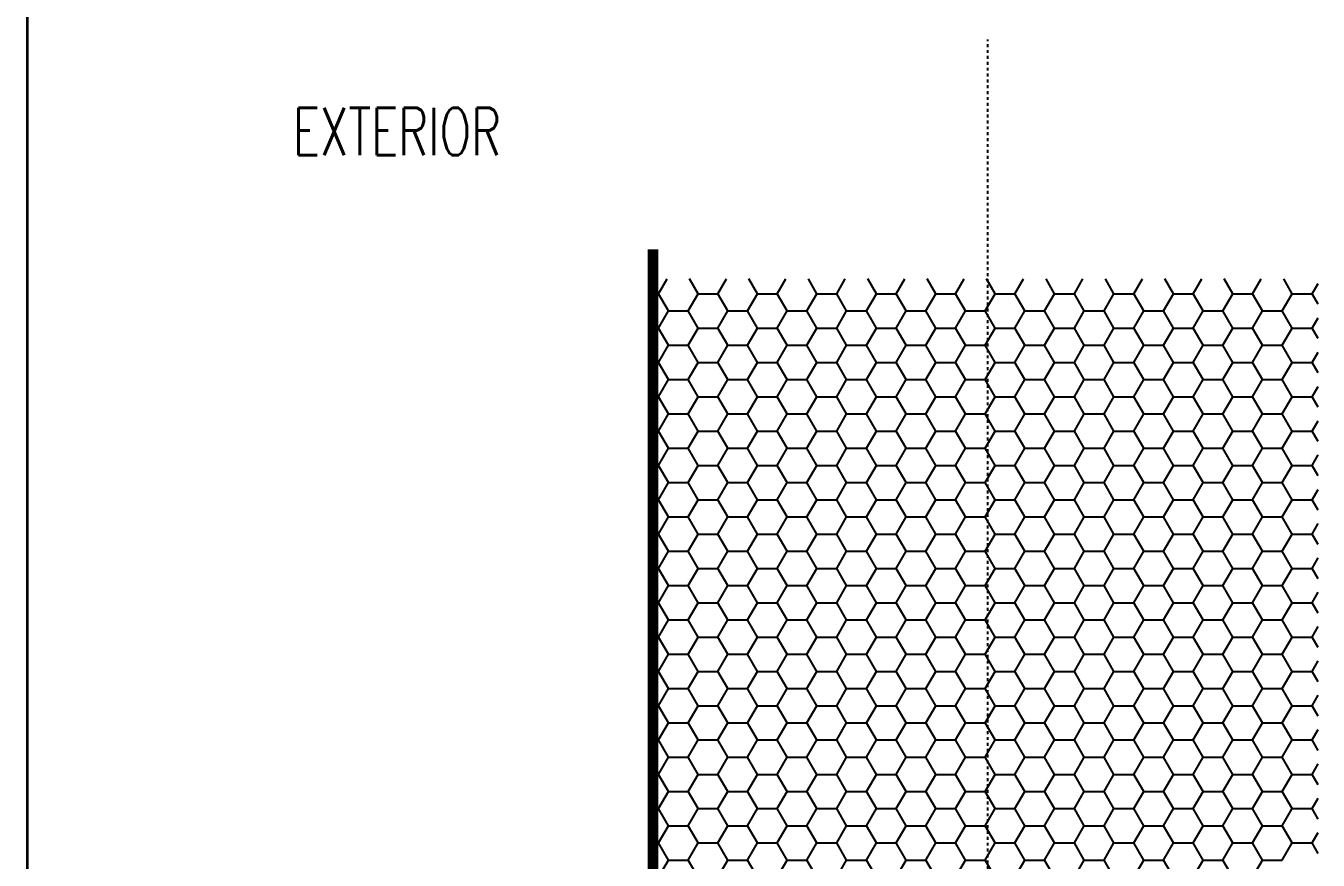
# Model space of a CAD drawing. Header units: millimetres. Extents: x -579 to 213, y -67 to 509.
# Drawn here: x -569.26 to -525.21, y 317.36 to 345.77 of the extents above; entities that cross this region are included whole.
import ezdxf

# ---------------------------------------------------------------- set-up
doc = ezdxf.new("R2010")
doc.units = ezdxf.units.MM
doc.header["$LTSCALE"] = 0.1
doc.linetypes.add('CENTERX2', pattern=[4, 2.5, -0.5, 0.5, -0.5])
for name, color, linetype in [('D-01', 1, 'Continuous'), ('D-02', 2, 'Continuous'), ('D-CUADRO', 252, 'Continuous'), ('D-GRIS', 252, 'Continuous'), ('D-TXT', 7, 'Continuous')]:
    doc.layers.add(name, color=color, linetype=linetype)
doc.styles.add('ROMANS', font='romans.shx', dxfattribs={"width": 0.7})

# ---------------------------------------------------------------- blocks, each defined once
blk = doc.blocks.new('*X13')
at = {"color": 0}
for p, q in [((-840.84, 532.61), (-839.22, 535.41)), ((-833.34, 532.61), (-834.96, 535.41)), ((-829.59, 532.61), (-827.97, 535.41)), ((-822.09, 532.61), (-823.71, 535.41)), ((-818.34, 532.61), (-816.72, 535.41)), ((-810.84, 532.61), (-812.46, 535.41)), ((-807.09, 532.61), (-805.47, 535.41)), ((-799.59, 532.61), (-801.21, 535.41)), ((-795.84, 532.61), (-794.22, 535.41)), ((-788.34, 532.61), (-789.96, 535.41)), ((-784.59, 532.61), (-782.97, 535.41)), ((-777.09, 532.61), (-778.71, 535.41)), ((-773.34, 532.61), (-771.72, 535.41)), ((-765.84, 532.61), (-767.46, 535.41)), ((-762.09, 532.61), (-760.47, 535.41)), ((-754.59, 532.61), (-756.21, 535.41)), ((-750.84, 532.61), (-749.22, 535.41)), ((-743.34, 532.61), (-744.96, 535.41)), ((-739.59, 532.61), (-737.97, 535.41)), ((-732.09, 532.61), (-733.71, 535.41)), ((-728.34, 532.61), (-726.72, 535.41)), ((-720.84, 532.61), (-722.46, 535.41)), ((-717.09, 532.61), (-715.95, 534.57)), ((-838.97, 529.36), (-840.84, 532.61)), ((-840.84, 532.61), (-840.84, 532.61)), ((-835.22, 529.36), (-833.34, 532.61)), ((-833.34, 532.61), (-829.59, 532.61)), ((-827.72, 529.36), (-829.59, 532.61)), ((-823.97, 529.36), (-822.09, 532.61)), ((-822.09, 532.61), (-818.34, 532.61)), ((-816.47, 529.36), (-818.34, 532.61)), ((-812.72, 529.36), (-810.84, 532.61)), ((-810.84, 532.61), (-807.09, 532.61)), ((-805.22, 529.36), (-807.09, 532.61)), ((-801.47, 529.36), (-799.59, 532.61)), ((-799.59, 532.61), (-795.84, 532.61)), ((-793.97, 529.36), (-795.84, 532.61)), ((-790.22, 529.36), (-788.34, 532.61)), ((-788.34, 532.61), (-784.59, 532.61)), ((-782.72, 529.36), (-784.59, 532.61)), ((-778.97, 529.36), (-777.09, 532.61)), ((-777.09, 532.61), (-773.34, 532.61)), ((-771.47, 529.36), (-773.34, 532.61)), ((-767.72, 529.36), (-765.84, 532.61)), ((-765.84, 532.61), (-762.09, 532.61)), ((-760.22, 529.36), (-762.09, 532.61)), ((-756.47, 529.36), (-754.59, 532.61)), ((-754.59, 532.61), (-750.84, 532.61)), ((-748.97, 529.36), (-750.84, 532.61)), ((-745.22, 529.36), (-743.34, 532.61)), ((-743.34, 532.61), (-739.59, 532.61)), ((-737.72, 529.36), (-739.59, 532.61)), ((-733.97, 529.36), (-732.09, 532.61)), ((-732.09, 532.61), (-728.34, 532.61)), ((-726.47, 529.36), (-728.34, 532.61)), ((-722.72, 529.36), (-720.84, 532.61)), ((-720.84, 532.61), (-717.09, 532.61)), ((-715.95, 530.64), (-717.09, 532.61)), ((-840.84, 526.11), (-838.97, 529.36)), ((-838.97, 529.36), (-835.22, 529.36)), ((-833.34, 526.11), (-835.22, 529.36)), ((-829.59, 526.11), (-827.72, 529.36)), ((-827.72, 529.36), (-823.97, 529.36)), ((-822.09, 526.11), (-823.97, 529.36)), ((-818.34, 526.11), (-816.47, 529.36)), ((-816.47, 529.36), (-812.72, 529.36)), ((-810.84, 526.11), (-812.72, 529.36)), ((-807.09, 526.11), (-805.22, 529.36)), ((-805.22, 529.36), (-801.47, 529.36)), ((-799.59, 526.11), (-801.47, 529.36)), ((-795.84, 526.11), (-793.97, 529.36)), ((-793.97, 529.36), (-790.22, 529.36)), ((-788.34, 526.11), (-790.22, 529.36)), ((-784.59, 526.11), (-782.72, 529.36)), ((-782.72, 529.36), (-778.97, 529.36)), ((-777.09, 526.11), (-778.97, 529.36)), ((-773.34, 526.11), (-771.47, 529.36)), ((-771.47, 529.36), (-767.72, 529.36)), ((-765.84, 526.11), (-767.72, 529.36)), ((-762.09, 526.11), (-760.22, 529.36)), ((-760.22, 529.36), (-756.47, 529.36)), ((-754.59, 526.11), (-756.47, 529.36)), ((-750.84, 526.11), (-748.97, 529.36)), ((-748.97, 529.36), (-745.22, 529.36)), ((-743.34, 526.11), (-745.22, 529.36)), ((-739.59, 526.11), (-737.72, 529.36)), ((-737.72, 529.36), (-733.97, 529.36)), ((-732.09, 526.11), (-733.97, 529.36)), ((-728.34, 526.11), (-726.47, 529.36)), ((-726.47, 529.36), (-722.72, 529.36)), ((-720.84, 526.11), (-722.72, 529.36)), ((-838.97, 522.86), (-840.84, 526.11)), ((-840.84, 526.11), (-840.84, 526.11)), ((-835.22, 522.86), (-833.34, 526.11)), ((-833.34, 526.11), (-829.59, 526.11)), ((-827.72, 522.86), (-829.59, 526.11)), ((-823.97, 522.86), (-822.09, 526.11)), ((-822.09, 526.11), (-818.34, 526.11)), ((-816.47, 522.86), (-818.34, 526.11)), ((-812.72, 522.86), (-810.84, 526.11)), ((-810.84, 526.11), (-807.09, 526.11)), ((-805.22, 522.86), (-807.09, 526.11)), ((-801.47, 522.86), (-799.59, 526.11)), ((-799.59, 526.11), (-795.84, 526.11)), ((-793.97, 522.86), (-795.84, 526.11)), ((-790.22, 522.86), (-788.34, 526.11)), ((-788.34, 526.11), (-784.59, 526.11)), ((-782.72, 522.86), (-784.59, 526.11)), ((-778.97, 522.86), (-777.09, 526.11)), ((-777.09, 526.11), (-773.34, 526.11)), ((-771.47, 522.86), (-773.34, 526.11)), ((-767.72, 522.86), (-765.84, 526.11)), ((-765.84, 526.11), (-762.09, 526.11)), ((-760.22, 522.86), (-762.09, 526.11)), ((-756.47, 522.86), (-754.59, 526.11)), ((-754.59, 526.11), (-750.84, 526.11)), ((-748.97, 522.86), (-750.84, 526.11)), ((-745.22, 522.86), (-743.34, 526.11)), ((-743.34, 526.11), (-739.59, 526.11)), ((-737.72, 522.86), (-739.59, 526.11)), ((-733.97, 522.86), (-732.09, 526.11)), ((-732.09, 526.11), (-728.34, 526.11)), ((-726.47, 522.86), (-728.34, 526.11)), ((-722.72, 522.86), (-720.84, 526.11)), ((-720.84, 526.11), (-717.09, 526.11)), ((-717.09, 526.11), (-715.95, 528.08)), ((-715.95, 524.14), (-717.09, 526.11)), ((-840.84, 519.62), (-838.97, 522.86)), ((-838.97, 522.86), (-835.22, 522.86)), ((-833.34, 519.62), (-835.22, 522.86)), ((-829.59, 519.62), (-827.72, 522.86)), ((-827.72, 522.86), (-823.97, 522.86)), ((-822.09, 519.62), (-823.97, 522.86)), ((-818.34, 519.62), (-816.47, 522.86)), ((-816.47, 522.86), (-812.72, 522.86)), ((-810.84, 519.62), (-812.72, 522.86)), ((-807.09, 519.62), (-805.22, 522.86)), ((-805.22, 522.86), (-801.47, 522.86)), ((-799.59, 519.62), (-801.47, 522.86)), ((-795.84, 519.62), (-793.97, 522.86)), ((-793.97, 522.86), (-790.22, 522.86)), ((-788.34, 519.62), (-790.22, 522.86)), ((-784.59, 519.62), (-782.72, 522.86)), ((-782.72, 522.86), (-778.97, 522.86)), ((-777.09, 519.62), (-778.97, 522.86)), ((-773.34, 519.62), (-771.47, 522.86)), ((-771.47, 522.86), (-767.72, 522.86)), ((-765.84, 519.62), (-767.72, 522.86)), ((-762.09, 519.62), (-760.22, 522.86)), ((-760.22, 522.86), (-756.47, 522.86)), ((-754.59, 519.62), (-756.47, 522.86)), ((-750.84, 519.62), (-748.97, 522.86)), ((-748.97, 522.86), (-745.22, 522.86)), ((-743.34, 519.62), (-745.22, 522.86)), ((-739.59, 519.62), (-737.72, 522.86)), ((-737.72, 522.86), (-733.97, 522.86)), ((-732.09, 519.62), (-733.97, 522.86)), ((-728.34, 519.62), (-726.47, 522.86)), ((-726.47, 522.86), (-722.72, 522.86)), ((-720.84, 519.62), (-722.72, 522.86)), ((-717.09, 519.62), (-715.95, 521.58)), ((-838.97, 516.37), (-840.84, 519.62)), ((-840.84, 519.62), (-840.84, 519.62)), ((-835.22, 516.37), (-833.34, 519.62)), ((-833.34, 519.62), (-829.59, 519.62)), ((-827.72, 516.37), (-829.59, 519.62)), ((-823.97, 516.37), (-822.09, 519.62)), ((-822.09, 519.62), (-818.34, 519.62)), ((-816.47, 516.37), (-818.34, 519.62)), ((-812.72, 516.37), (-810.84, 519.62)), ((-810.84, 519.62), (-807.09, 519.62)), ((-805.22, 516.37), (-807.09, 519.62)), ((-801.47, 516.37), (-799.59, 519.62)), ((-799.59, 519.62), (-795.84, 519.62)), ((-793.97, 516.37), (-795.84, 519.62)), ((-790.22, 516.37), (-788.34, 519.62)), ((-788.34, 519.62), (-784.59, 519.62)), ((-782.72, 516.37), (-784.59, 519.62)), ((-778.97, 516.37), (-777.09, 519.62)), ((-777.09, 519.62), (-773.34, 519.62)), ((-771.47, 516.37), (-773.34, 519.62)), ((-767.72, 516.37), (-765.84, 519.62)), ((-765.84, 519.62), (-762.09, 519.62)), ((-760.22, 516.37), (-762.09, 519.62)), ((-756.47, 516.37), (-754.59, 519.62)), ((-754.59, 519.62), (-750.84, 519.62)), ((-748.97, 516.37), (-750.84, 519.62)), ((-745.22, 516.37), (-743.34, 519.62)), ((-743.34, 519.62), (-739.59, 519.62)), ((-737.72, 516.37), (-739.59, 519.62)), ((-733.97, 516.37), (-732.09, 519.62)), ((-732.09, 519.62), (-728.34, 519.62)), ((-726.47, 516.37), (-728.34, 519.62)), ((-722.72, 516.37), (-720.84, 519.62)), ((-720.84, 519.62), (-717.09, 519.62)), ((-715.95, 517.65), (-717.09, 519.62)), ((-840.84, 513.12), (-838.97, 516.37)), ((-838.97, 516.37), (-835.22, 516.37)), ((-833.34, 513.12), (-835.22, 516.37)), ((-829.59, 513.12), (-827.72, 516.37)), ((-827.72, 516.37), (-823.97, 516.37)), ((-822.09, 513.12), (-823.97, 516.37)), ((-818.34, 513.12), (-816.47, 516.37)), ((-816.47, 516.37), (-812.72, 516.37)), ((-810.84, 513.12), (-812.72, 516.37)), ((-807.09, 513.12), (-805.22, 516.37)), ((-805.22, 516.37), (-801.47, 516.37)), ((-799.59, 513.12), (-801.47, 516.37)), ((-795.84, 513.12), (-793.97, 516.37)), ((-793.97, 516.37), (-790.22, 516.37)), ((-788.34, 513.12), (-790.22, 516.37)), ((-784.59, 513.12), (-782.72, 516.37)), ((-782.72, 516.37), (-778.97, 516.37)), ((-777.09, 513.12), (-778.97, 516.37)), ((-773.34, 513.12), (-771.47, 516.37)), ((-771.47, 516.37), (-767.72, 516.37)), ((-765.84, 513.12), (-767.72, 516.37)), ((-762.09, 513.12), (-760.22, 516.37)), ((-760.22, 516.37), (-756.47, 516.37)), ((-754.59, 513.12), (-756.47, 516.37)), ((-750.84, 513.12), (-748.97, 516.37)), ((-748.97, 516.37), (-745.22, 516.37)), ((-743.34, 513.12), (-745.22, 516.37)), ((-739.59, 513.12), (-737.72, 516.37)), ((-737.72, 516.37), (-733.97, 516.37)), ((-732.09, 513.12), (-733.97, 516.37)), ((-728.34, 513.12), (-726.47, 516.37)), ((-726.47, 516.37), (-722.72, 516.37)), ((-720.84, 513.12), (-722.72, 516.37)), ((-717.09, 513.12), (-715.95, 515.09)), ((-838.97, 509.87), (-840.84, 513.12)), ((-840.84, 513.12), (-840.84, 513.12)), ((-835.22, 509.87), (-833.34, 513.12)), ((-833.34, 513.12), (-829.59, 513.12)), ((-827.72, 509.87), (-829.59, 513.12)), ((-823.97, 509.87), (-822.09, 513.12)), ((-822.09, 513.12), (-818.34, 513.12)), ((-816.47, 509.87), (-818.34, 513.12)), ((-812.72, 509.87), (-810.84, 513.12)), ((-810.84, 513.12), (-807.09, 513.12)), ((-805.22, 509.87), (-807.09, 513.12)), ((-801.47, 509.87), (-799.59, 513.12)), ((-799.59, 513.12), (-795.84, 513.12)), ((-793.97, 509.87), (-795.84, 513.12)), ((-790.22, 509.87), (-788.34, 513.12)), ((-788.34, 513.12), (-784.59, 513.12)), ((-782.72, 509.87), (-784.59, 513.12)), ((-778.97, 509.87), (-777.09, 513.12)), ((-777.09, 513.12), (-773.34, 513.12)), ((-771.47, 509.87), (-773.34, 513.12)), ((-767.72, 509.87), (-765.84, 513.12)), ((-765.84, 513.12), (-762.09, 513.12)), ((-760.22, 509.87), (-762.09, 513.12)), ((-756.47, 509.87), (-754.59, 513.12)), ((-754.59, 513.12), (-750.84, 513.12)), ((-748.97, 509.87), (-750.84, 513.12)), ((-745.22, 509.87), (-743.34, 513.12)), ((-743.34, 513.12), (-739.59, 513.12)), ((-737.72, 509.87), (-739.59, 513.12)), ((-733.97, 509.87), (-732.09, 513.12)), ((-732.09, 513.12), (-728.34, 513.12)), ((-726.47, 509.87), (-728.34, 513.12)), ((-722.72, 509.87), (-720.84, 513.12)), ((-720.84, 513.12), (-717.09, 513.12)), ((-715.95, 511.15), (-717.09, 513.12)), ((-840.84, 506.62), (-838.97, 509.87)), ((-838.97, 509.87), (-835.22, 509.87)), ((-833.34, 506.62), (-835.22, 509.87)), ((-829.59, 506.62), (-827.72, 509.87)), ((-827.72, 509.87), (-823.97, 509.87)), ((-822.09, 506.62), (-823.97, 509.87)), ((-818.34, 506.62), (-816.47, 509.87)), ((-816.47, 509.87), (-812.72, 509.87)), ((-810.84, 506.62), (-812.72, 509.87)), ((-807.09, 506.62), (-805.22, 509.87)), ((-805.22, 509.87), (-801.47, 509.87)), ((-799.59, 506.62), (-801.47, 509.87)), ((-795.84, 506.62), (-793.97, 509.87)), ((-793.97, 509.87), (-790.22, 509.87)), ((-788.34, 506.62), (-790.22, 509.87)), ((-784.59, 506.62), (-782.72, 509.87)), ((-782.72, 509.87), (-778.97, 509.87)), ((-777.09, 506.62), (-778.97, 509.87)), ((-773.34, 506.62), (-771.47, 509.87)), ((-771.47, 509.87), (-767.72, 509.87)), ((-765.84, 506.62), (-767.72, 509.87)), ((-762.09, 506.62), (-760.22, 509.87)), ((-760.22, 509.87), (-756.47, 509.87)), ((-754.59, 506.62), (-756.47, 509.87)), ((-750.84, 506.62), (-748.97, 509.87)), ((-748.97, 509.87), (-745.22, 509.87)), ((-743.34, 506.62), (-745.22, 509.87)), ((-739.59, 506.62), (-737.72, 509.87)), ((-737.72, 509.87), (-733.97, 509.87)), ((-732.09, 506.62), (-733.97, 509.87)), ((-728.34, 506.62), (-726.47, 509.87)), ((-726.47, 509.87), (-722.72, 509.87)), ((-720.84, 506.62), (-722.72, 509.87)), ((-838.97, 503.38), (-840.84, 506.62)), ((-840.84, 506.62), (-840.84, 506.62)), ((-835.22, 503.38), (-833.34, 506.62)), ((-833.34, 506.62), (-829.59, 506.62)), ((-827.72, 503.38), (-829.59, 506.62)), ((-823.97, 503.38), (-822.09, 506.62)), ((-822.09, 506.62), (-818.34, 506.62)), ((-816.47, 503.38), (-818.34, 506.62)), ((-812.72, 503.38), (-810.84, 506.62)), ((-810.84, 506.62), (-807.09, 506.62)), ((-805.22, 503.38), (-807.09, 506.62)), ((-801.47, 503.38), (-799.59, 506.62)), ((-799.59, 506.62), (-795.84, 506.62)), ((-793.97, 503.38), (-795.84, 506.62)), ((-790.22, 503.38), (-788.34, 506.62)), ((-788.34, 506.62), (-784.59, 506.62)), ((-782.72, 503.38), (-784.59, 506.62)), ((-778.97, 503.38), (-777.09, 506.62)), ((-777.09, 506.62), (-773.34, 506.62)), ((-771.47, 503.38), (-773.34, 506.62)), ((-767.72, 503.38), (-765.84, 506.62)), ((-765.84, 506.62), (-762.09, 506.62)), ((-760.22, 503.38), (-762.09, 506.62)), ((-756.47, 503.38), (-754.59, 506.62)), ((-754.59, 506.62), (-750.84, 506.62)), ((-748.97, 503.38), (-750.84, 506.62)), ((-745.22, 503.38), (-743.34, 506.62)), ((-743.34, 506.62), (-739.59, 506.62)), ((-737.72, 503.38), (-739.59, 506.62)), ((-733.97, 503.38), (-732.09, 506.62)), ((-732.09, 506.62), (-728.34, 506.62)), ((-726.47, 503.38), (-728.34, 506.62)), ((-722.72, 503.38), (-720.84, 506.62)), ((-720.84, 506.62), (-717.09, 506.62)), ((-717.09, 506.62), (-715.95, 508.59)), ((-715.95, 504.66), (-717.09, 506.62)), ((-840.84, 500.13), (-838.97, 503.38)), ((-838.97, 503.38), (-835.22, 503.38)), ((-833.34, 500.13), (-835.22, 503.38)), ((-829.59, 500.13), (-827.72, 503.38)), ((-827.72, 503.38), (-823.97, 503.38)), ((-822.09, 500.13), (-823.97, 503.38)), ((-818.34, 500.13), (-816.47, 503.38)), ((-816.47, 503.38), (-812.72, 503.38)), ((-810.84, 500.13), (-812.72, 503.38)), ((-807.09, 500.13), (-805.22, 503.38)), ((-805.22, 503.38), (-801.47, 503.38)), ((-799.59, 500.13), (-801.47, 503.38)), ((-795.84, 500.13), (-793.97, 503.38)), ((-793.97, 503.38), (-790.22, 503.38)), ((-788.34, 500.13), (-790.22, 503.38)), ((-784.59, 500.13), (-782.72, 503.38)), ((-782.72, 503.38), (-778.97, 503.38)), ((-777.09, 500.13), (-778.97, 503.38)), ((-773.34, 500.13), (-771.47, 503.38)), ((-771.47, 503.38), (-767.72, 503.38)), ((-765.84, 500.13), (-767.72, 503.38)), ((-762.09, 500.13), (-760.22, 503.38)), ((-760.22, 503.38), (-756.47, 503.38)), ((-754.59, 500.13), (-756.47, 503.38)), ((-750.84, 500.13), (-748.97, 503.38)), ((-748.97, 503.38), (-745.22, 503.38)), ((-743.34, 500.13), (-745.22, 503.38)), ((-739.59, 500.13), (-737.72, 503.38)), ((-737.72, 503.38), (-733.97, 503.38)), ((-732.09, 500.13), (-733.97, 503.38)), ((-728.34, 500.13), (-726.47, 503.38)), ((-726.47, 503.38), (-722.72, 503.38)), ((-720.84, 500.13), (-722.72, 503.38)), ((-717.09, 500.13), (-715.95, 502.1)), ((-838.97, 496.88), (-840.84, 500.13)), ((-840.84, 500.13), (-840.84, 500.13)), ((-835.22, 496.88), (-833.34, 500.13)), ((-833.34, 500.13), (-829.59, 500.13)), ((-827.72, 496.88), (-829.59, 500.13)), ((-823.97, 496.88), (-822.09, 500.13)), ((-822.09, 500.13), (-818.34, 500.13)), ((-816.47, 496.88), (-818.34, 500.13)), ((-812.72, 496.88), (-810.84, 500.13)), ((-810.84, 500.13), (-807.09, 500.13)), ((-805.22, 496.88), (-807.09, 500.13)), ((-801.47, 496.88), (-799.59, 500.13)), ((-799.59, 500.13), (-795.84, 500.13)), ((-793.97, 496.88), (-795.84, 500.13)), ((-790.22, 496.88), (-788.34, 500.13)), ((-788.34, 500.13), (-784.59, 500.13)), ((-782.72, 496.88), (-784.59, 500.13)), ((-778.97, 496.88), (-777.09, 500.13)), ((-777.09, 500.13), (-773.34, 500.13)), ((-771.47, 496.88), (-773.34, 500.13)), ((-767.72, 496.88), (-765.84, 500.13)), ((-765.84, 500.13), (-762.09, 500.13)), ((-760.22, 496.88), (-762.09, 500.13)), ((-756.47, 496.88), (-754.59, 500.13)), ((-754.59, 500.13), (-750.84, 500.13)), ((-748.97, 496.88), (-750.84, 500.13)), ((-745.22, 496.88), (-743.34, 500.13)), ((-743.34, 500.13), (-739.59, 500.13)), ((-737.72, 496.88), (-739.59, 500.13)), ((-733.97, 496.88), (-732.09, 500.13)), ((-732.09, 500.13), (-728.34, 500.13)), ((-726.47, 496.88), (-728.34, 500.13)), ((-722.72, 496.88), (-720.84, 500.13)), ((-720.84, 500.13), (-717.09, 500.13)), ((-715.95, 498.16), (-717.09, 500.13)), ((-840.84, 493.63), (-838.97, 496.88)), ((-838.97, 496.88), (-835.22, 496.88)), ((-833.34, 493.63), (-835.22, 496.88)), ((-829.59, 493.63), (-827.72, 496.88)), ((-827.72, 496.88), (-823.97, 496.88)), ((-822.09, 493.63), (-823.97, 496.88)), ((-818.34, 493.63), (-816.47, 496.88)), ((-816.47, 496.88), (-812.72, 496.88)), ((-810.84, 493.63), (-812.72, 496.88)), ((-807.09, 493.63), (-805.22, 496.88)), ((-805.22, 496.88), (-801.47, 496.88)), ((-799.59, 493.63), (-801.47, 496.88)), ((-795.84, 493.63), (-793.97, 496.88)), ((-793.97, 496.88), (-790.22, 496.88)), ((-788.34, 493.63), (-790.22, 496.88)), ((-784.59, 493.63), (-782.72, 496.88)), ((-782.72, 496.88), (-778.97, 496.88)), ((-777.09, 493.63), (-778.97, 496.88)), ((-773.34, 493.63), (-771.47, 496.88)), ((-771.47, 496.88), (-767.72, 496.88)), ((-765.84, 493.63), (-767.72, 496.88)), ((-762.09, 493.63), (-760.22, 496.88)), ((-760.22, 496.88), (-756.47, 496.88)), ((-754.59, 493.63), (-756.47, 496.88)), ((-750.84, 493.63), (-748.97, 496.88)), ((-748.97, 496.88), (-745.22, 496.88)), ((-743.34, 493.63), (-745.22, 496.88)), ((-739.59, 493.63), (-737.72, 496.88)), ((-737.72, 496.88), (-733.97, 496.88)), ((-732.09, 493.63), (-733.97, 496.88)), ((-728.34, 493.63), (-726.47, 496.88)), ((-726.47, 496.88), (-722.72, 496.88)), ((-720.84, 493.63), (-722.72, 496.88)), ((-717.09, 493.63), (-715.95, 495.6)), ((-838.97, 490.39), (-840.84, 493.63)), ((-840.84, 493.63), (-840.84, 493.63)), ((-835.22, 490.39), (-833.34, 493.63)), ((-833.34, 493.63), (-829.59, 493.63)), ((-827.72, 490.39), (-829.59, 493.63)), ((-823.97, 490.39), (-822.09, 493.63)), ((-822.09, 493.63), (-818.34, 493.63)), ((-816.47, 490.39), (-818.34, 493.63)), ((-812.72, 490.39), (-810.84, 493.63)), ((-810.84, 493.63), (-807.09, 493.63)), ((-805.22, 490.39), (-807.09, 493.63)), ((-801.47, 490.39), (-799.59, 493.63)), ((-799.59, 493.63), (-795.84, 493.63)), ((-793.97, 490.39), (-795.84, 493.63)), ((-790.22, 490.39), (-788.34, 493.63)), ((-788.34, 493.63), (-784.59, 493.63)), ((-782.72, 490.39), (-784.59, 493.63)), ((-778.97, 490.39), (-777.09, 493.63)), ((-777.09, 493.63), (-773.34, 493.63)), ((-771.47, 490.39), (-773.34, 493.63)), ((-767.72, 490.39), (-765.84, 493.63)), ((-765.84, 493.63), (-762.09, 493.63)), ((-760.22, 490.39), (-762.09, 493.63)), ((-756.47, 490.39), (-754.59, 493.63)), ((-754.59, 493.63), (-750.84, 493.63)), ((-748.97, 490.39), (-750.84, 493.63)), ((-745.22, 490.39), (-743.34, 493.63)), ((-743.34, 493.63), (-739.59, 493.63)), ((-737.72, 490.39), (-739.59, 493.63)), ((-733.97, 490.39), (-732.09, 493.63)), ((-732.09, 493.63), (-728.34, 493.63)), ((-726.47, 490.39), (-728.34, 493.63)), ((-722.72, 490.39), (-720.84, 493.63)), ((-720.84, 493.63), (-717.09, 493.63)), ((-715.95, 491.67), (-717.09, 493.63)), ((-840.84, 487.14), (-838.97, 490.39)), ((-838.97, 490.39), (-835.22, 490.39)), ((-833.34, 487.14), (-835.22, 490.39)), ((-829.59, 487.14), (-827.72, 490.39)), ((-827.72, 490.39), (-823.97, 490.39)), ((-822.09, 487.14), (-823.97, 490.39)), ((-818.34, 487.14), (-816.47, 490.39)), ((-816.47, 490.39), (-812.72, 490.39)), ((-810.84, 487.14), (-812.72, 490.39)), ((-807.09, 487.14), (-805.22, 490.39)), ((-805.22, 490.39), (-801.47, 490.39)), ((-799.59, 487.14), (-801.47, 490.39)), ((-795.84, 487.14), (-793.97, 490.39)), ((-793.97, 490.39), (-790.22, 490.39)), ((-788.34, 487.14), (-790.22, 490.39)), ((-784.59, 487.14), (-782.72, 490.39)), ((-782.72, 490.39), (-778.97, 490.39)), ((-777.09, 487.14), (-778.97, 490.39)), ((-773.34, 487.14), (-771.47, 490.39)), ((-771.47, 490.39), (-767.72, 490.39)), ((-765.84, 487.14), (-767.72, 490.39)), ((-762.09, 487.14), (-760.22, 490.39)), ((-760.22, 490.39), (-756.47, 490.39)), ((-754.59, 487.14), (-756.47, 490.39)), ((-750.84, 487.14), (-748.97, 490.39)), ((-748.97, 490.39), (-745.22, 490.39)), ((-743.34, 487.14), (-745.22, 490.39)), ((-739.59, 487.14), (-737.72, 490.39)), ((-737.72, 490.39), (-733.97, 490.39)), ((-732.09, 487.14), (-733.97, 490.39)), ((-728.34, 487.14), (-726.47, 490.39)), ((-726.47, 490.39), (-722.72, 490.39)), ((-720.84, 487.14), (-722.72, 490.39)), ((-838.97, 483.89), (-840.84, 487.14)), ((-840.84, 487.14), (-840.84, 487.14)), ((-835.22, 483.89), (-833.34, 487.14)), ((-833.34, 487.14), (-829.59, 487.14)), ((-827.72, 483.89), (-829.59, 487.14)), ((-823.97, 483.89), (-822.09, 487.14)), ((-822.09, 487.14), (-818.34, 487.14)), ((-816.47, 483.89), (-818.34, 487.14)), ((-812.72, 483.89), (-810.84, 487.14)), ((-810.84, 487.14), (-807.09, 487.14)), ((-805.22, 483.89), (-807.09, 487.14)), ((-801.47, 483.89), (-799.59, 487.14)), ((-799.59, 487.14), (-795.84, 487.14)), ((-793.97, 483.89), (-795.84, 487.14)), ((-790.22, 483.89), (-788.34, 487.14)), ((-788.34, 487.14), (-784.59, 487.14)), ((-782.72, 483.89), (-784.59, 487.14)), ((-778.97, 483.89), (-777.09, 487.14)), ((-777.09, 487.14), (-773.34, 487.14)), ((-771.47, 483.89), (-773.34, 487.14)), ((-767.72, 483.89), (-765.84, 487.14)), ((-765.84, 487.14), (-762.09, 487.14)), ((-760.22, 483.89), (-762.09, 487.14)), ((-756.47, 483.89), (-754.59, 487.14)), ((-754.59, 487.14), (-750.84, 487.14)), ((-748.97, 483.89), (-750.84, 487.14)), ((-745.22, 483.89), (-743.34, 487.14)), ((-743.34, 487.14), (-739.59, 487.14)), ((-737.72, 483.89), (-739.59, 487.14)), ((-733.97, 483.89), (-732.09, 487.14)), ((-732.09, 487.14), (-728.34, 487.14)), ((-726.47, 483.89), (-728.34, 487.14)), ((-722.72, 483.89), (-720.84, 487.14)), ((-720.84, 487.14), (-717.09, 487.14)), ((-717.09, 487.14), (-715.95, 489.11)), ((-715.95, 485.17), (-717.09, 487.14)), ((-840.84, 480.64), (-838.97, 483.89)), ((-838.97, 483.89), (-835.22, 483.89)), ((-833.34, 480.64), (-835.22, 483.89)), ((-829.59, 480.64), (-827.72, 483.89)), ((-827.72, 483.89), (-823.97, 483.89)), ((-822.09, 480.64), (-823.97, 483.89)), ((-818.34, 480.64), (-816.47, 483.89)), ((-816.47, 483.89), (-812.72, 483.89)), ((-810.84, 480.64), (-812.72, 483.89)), ((-807.09, 480.64), (-805.22, 483.89)), ((-805.22, 483.89), (-801.47, 483.89)), ((-799.59, 480.64), (-801.47, 483.89)), ((-795.84, 480.64), (-793.97, 483.89)), ((-793.97, 483.89), (-790.22, 483.89)), ((-788.34, 480.64), (-790.22, 483.89)), ((-784.59, 480.64), (-782.72, 483.89)), ((-782.72, 483.89), (-778.97, 483.89)), ((-777.09, 480.64), (-778.97, 483.89)), ((-773.34, 480.64), (-771.47, 483.89)), ((-771.47, 483.89), (-767.72, 483.89)), ((-765.84, 480.64), (-767.72, 483.89)), ((-762.09, 480.64), (-760.22, 483.89)), ((-760.22, 483.89), (-756.47, 483.89)), ((-754.59, 480.64), (-756.47, 483.89)), ((-750.84, 480.64), (-748.97, 483.89)), ((-748.97, 483.89), (-745.22, 483.89)), ((-743.34, 480.64), (-745.22, 483.89)), ((-739.59, 480.64), (-737.72, 483.89)), ((-737.72, 483.89), (-733.97, 483.89)), ((-732.09, 480.64), (-733.97, 483.89)), ((-728.34, 480.64), (-726.47, 483.89)), ((-726.47, 483.89), (-722.72, 483.89)), ((-720.84, 480.64), (-722.72, 483.89)), ((-717.09, 480.64), (-715.95, 482.61)), ((-838.97, 477.4), (-840.84, 480.64)), ((-840.84, 480.64), (-840.84, 480.64)), ((-835.22, 477.4), (-833.34, 480.64)), ((-833.34, 480.64), (-829.59, 480.64)), ((-827.72, 477.4), (-829.59, 480.64)), ((-823.97, 477.4), (-822.09, 480.64)), ((-822.09, 480.64), (-818.34, 480.64)), ((-816.47, 477.4), (-818.34, 480.64)), ((-812.72, 477.4), (-810.84, 480.64)), ((-810.84, 480.64), (-807.09, 480.64)), ((-805.22, 477.4), (-807.09, 480.64)), ((-801.47, 477.4), (-799.59, 480.64)), ((-799.59, 480.64), (-795.84, 480.64)), ((-793.97, 477.4), (-795.84, 480.64)), ((-790.22, 477.4), (-788.34, 480.64)), ((-788.34, 480.64), (-784.59, 480.64)), ((-782.72, 477.4), (-784.59, 480.64)), ((-778.97, 477.4), (-777.09, 480.64)), ((-777.09, 480.64), (-773.34, 480.64)), ((-771.47, 477.4), (-773.34, 480.64)), ((-767.72, 477.4), (-765.84, 480.64)), ((-765.84, 480.64), (-762.09, 480.64)), ((-760.22, 477.4), (-762.09, 480.64)), ((-756.47, 477.4), (-754.59, 480.64)), ((-754.59, 480.64), (-750.84, 480.64)), ((-748.97, 477.4), (-750.84, 480.64)), ((-745.22, 477.4), (-743.34, 480.64)), ((-743.34, 480.64), (-739.59, 480.64)), ((-737.72, 477.4), (-739.59, 480.64)), ((-733.97, 477.4), (-732.09, 480.64)), ((-732.09, 480.64), (-728.34, 480.64)), ((-726.47, 477.4), (-728.34, 480.64)), ((-722.72, 477.4), (-720.84, 480.64)), ((-720.84, 480.64), (-717.09, 480.64)), ((-715.95, 478.68), (-717.09, 480.64)), ((-840.84, 474.15), (-838.97, 477.4)), ((-838.97, 477.4), (-835.22, 477.4)), ((-833.34, 474.15), (-835.22, 477.4)), ((-829.59, 474.15), (-827.72, 477.4)), ((-827.72, 477.4), (-823.97, 477.4)), ((-822.09, 474.15), (-823.97, 477.4)), ((-818.34, 474.15), (-816.47, 477.4)), ((-816.47, 477.4), (-812.72, 477.4)), ((-810.84, 474.15), (-812.72, 477.4)), ((-807.09, 474.15), (-805.22, 477.4)), ((-805.22, 477.4), (-801.47, 477.4)), ((-799.59, 474.15), (-801.47, 477.4)), ((-795.84, 474.15), (-793.97, 477.4)), ((-793.97, 477.4), (-790.22, 477.4)), ((-788.34, 474.15), (-790.22, 477.4)), ((-784.59, 474.15), (-782.72, 477.4)), ((-782.72, 477.4), (-778.97, 477.4)), ((-777.09, 474.15), (-778.97, 477.4)), ((-773.34, 474.15), (-771.47, 477.4)), ((-771.47, 477.4), (-767.72, 477.4)), ((-765.84, 474.15), (-767.72, 477.4)), ((-762.09, 474.15), (-760.22, 477.4)), ((-760.22, 477.4), (-756.47, 477.4)), ((-754.59, 474.15), (-756.47, 477.4)), ((-750.84, 474.15), (-748.97, 477.4)), ((-748.97, 477.4), (-745.22, 477.4)), ((-743.34, 474.15), (-745.22, 477.4)), ((-739.59, 474.15), (-737.72, 477.4)), ((-737.72, 477.4), (-733.97, 477.4)), ((-732.09, 474.15), (-733.97, 477.4)), ((-728.34, 474.15), (-726.47, 477.4)), ((-726.47, 477.4), (-722.72, 477.4)), ((-720.84, 474.15), (-722.72, 477.4)), ((-717.09, 474.15), (-715.95, 476.12)), ((-838.97, 470.9), (-840.84, 474.15)), ((-840.84, 474.15), (-840.84, 474.15)), ((-835.22, 470.9), (-833.34, 474.15)), ((-833.34, 474.15), (-829.59, 474.15)), ((-827.72, 470.9), (-829.59, 474.15)), ((-823.97, 470.9), (-822.09, 474.15)), ((-822.09, 474.15), (-818.34, 474.15)), ((-816.47, 470.9), (-818.34, 474.15)), ((-812.72, 470.9), (-810.84, 474.15)), ((-810.84, 474.15), (-807.09, 474.15)), ((-805.22, 470.9), (-807.09, 474.15)), ((-801.47, 470.9), (-799.59, 474.15)), ((-799.59, 474.15), (-795.84, 474.15)), ((-793.97, 470.9), (-795.84, 474.15)), ((-790.22, 470.9), (-788.34, 474.15)), ((-788.34, 474.15), (-784.59, 474.15)), ((-782.72, 470.9), (-784.59, 474.15)), ((-778.97, 470.9), (-777.09, 474.15)), ((-777.09, 474.15), (-773.34, 474.15)), ((-771.47, 470.9), (-773.34, 474.15)), ((-767.72, 470.9), (-765.84, 474.15)), ((-765.84, 474.15), (-762.09, 474.15)), ((-760.22, 470.9), (-762.09, 474.15)), ((-756.47, 470.9), (-754.59, 474.15)), ((-754.59, 474.15), (-750.84, 474.15)), ((-748.97, 470.9), (-750.84, 474.15)), ((-745.22, 470.9), (-743.34, 474.15)), ((-743.34, 474.15), (-739.59, 474.15)), ((-737.72, 470.9), (-739.59, 474.15)), ((-733.97, 470.9), (-732.09, 474.15)), ((-732.09, 474.15), (-728.34, 474.15)), ((-726.47, 470.9), (-728.34, 474.15)), ((-722.72, 470.9), (-720.84, 474.15)), ((-720.84, 474.15), (-717.09, 474.15)), ((-715.95, 472.18), (-717.09, 474.15)), ((-840.84, 467.65), (-838.97, 470.9)), ((-838.97, 470.9), (-835.22, 470.9)), ((-833.34, 467.65), (-835.22, 470.9)), ((-829.59, 467.65), (-827.72, 470.9)), ((-827.72, 470.9), (-823.97, 470.9)), ((-822.09, 467.65), (-823.97, 470.9)), ((-818.34, 467.65), (-816.47, 470.9)), ((-816.47, 470.9), (-812.72, 470.9)), ((-810.84, 467.65), (-812.72, 470.9)), ((-807.09, 467.65), (-805.22, 470.9)), ((-805.22, 470.9), (-801.47, 470.9)), ((-799.59, 467.65), (-801.47, 470.9)), ((-795.84, 467.65), (-793.97, 470.9)), ((-793.97, 470.9), (-790.22, 470.9)), ((-788.34, 467.65), (-790.22, 470.9)), ((-784.59, 467.65), (-782.72, 470.9)), ((-782.72, 470.9), (-778.97, 470.9)), ((-777.09, 467.65), (-778.97, 470.9)), ((-773.34, 467.65), (-771.47, 470.9)), ((-771.47, 470.9), (-767.72, 470.9)), ((-765.84, 467.65), (-767.72, 470.9)), ((-762.09, 467.65), (-760.22, 470.9)), ((-760.22, 470.9), (-756.47, 470.9)), ((-754.59, 467.65), (-756.47, 470.9)), ((-750.84, 467.65), (-748.97, 470.9)), ((-748.97, 470.9), (-745.22, 470.9)), ((-743.34, 467.65), (-745.22, 470.9)), ((-739.59, 467.65), (-737.72, 470.9)), ((-737.72, 470.9), (-733.97, 470.9)), ((-732.09, 467.65), (-733.97, 470.9)), ((-728.34, 467.65), (-726.47, 470.9)), ((-726.47, 470.9), (-722.72, 470.9)), ((-720.84, 467.65), (-722.72, 470.9)), ((-838.97, 464.41), (-840.84, 467.65)), ((-840.84, 467.65), (-840.84, 467.65)), ((-835.22, 464.41), (-833.34, 467.65)), ((-833.34, 467.65), (-829.59, 467.65)), ((-827.72, 464.41), (-829.59, 467.65)), ((-823.97, 464.41), (-822.09, 467.65)), ((-822.09, 467.65), (-818.34, 467.65)), ((-816.47, 464.41), (-818.34, 467.65)), ((-812.72, 464.41), (-810.84, 467.65)), ((-810.84, 467.65), (-807.09, 467.65)), ((-805.22, 464.41), (-807.09, 467.65)), ((-801.47, 464.41), (-799.59, 467.65)), ((-799.59, 467.65), (-795.84, 467.65)), ((-793.97, 464.41), (-795.84, 467.65)), ((-790.22, 464.41), (-788.34, 467.65)), ((-788.34, 467.65), (-784.59, 467.65)), ((-782.72, 464.41), (-784.59, 467.65)), ((-778.97, 464.41), (-777.09, 467.65)), ((-777.09, 467.65), (-773.34, 467.65)), ((-771.47, 464.41), (-773.34, 467.65)), ((-767.72, 464.41), (-765.84, 467.65)), ((-765.84, 467.65), (-762.09, 467.65)), ((-760.22, 464.41), (-762.09, 467.65)), ((-756.47, 464.41), (-754.59, 467.65)), ((-754.59, 467.65), (-750.84, 467.65)), ((-748.97, 464.41), (-750.84, 467.65)), ((-745.22, 464.41), (-743.34, 467.65)), ((-743.34, 467.65), (-739.59, 467.65)), ((-737.72, 464.41), (-739.59, 467.65)), ((-733.97, 464.41), (-732.09, 467.65)), ((-732.09, 467.65), (-728.34, 467.65)), ((-726.47, 464.41), (-728.34, 467.65)), ((-722.72, 464.41), (-720.84, 467.65)), ((-720.84, 467.65), (-717.09, 467.65)), ((-717.09, 467.65), (-715.95, 469.62)), ((-715.95, 465.69), (-717.09, 467.65)), ((-840.84, 461.16), (-838.97, 464.41)), ((-838.97, 464.41), (-835.22, 464.41)), ((-833.34, 461.16), (-835.22, 464.41)), ((-829.59, 461.16), (-827.72, 464.41)), ((-827.72, 464.41), (-823.97, 464.41)), ((-822.09, 461.16), (-823.97, 464.41)), ((-818.34, 461.16), (-816.47, 464.41)), ((-816.47, 464.41), (-812.72, 464.41)), ((-810.84, 461.16), (-812.72, 464.41)), ((-807.09, 461.16), (-805.22, 464.41)), ((-805.22, 464.41), (-801.47, 464.41)), ((-799.59, 461.16), (-801.47, 464.41)), ((-795.84, 461.16), (-793.97, 464.41)), ((-793.97, 464.41), (-790.22, 464.41)), ((-788.34, 461.16), (-790.22, 464.41)), ((-784.59, 461.16), (-782.72, 464.41)), ((-782.72, 464.41), (-778.97, 464.41)), ((-777.09, 461.16), (-778.97, 464.41)), ((-773.34, 461.16), (-771.47, 464.41)), ((-771.47, 464.41), (-767.72, 464.41)), ((-765.84, 461.16), (-767.72, 464.41)), ((-762.09, 461.16), (-760.22, 464.41)), ((-760.22, 464.41), (-756.47, 464.41)), ((-754.59, 461.16), (-756.47, 464.41)), ((-750.84, 461.16), (-748.97, 464.41)), ((-748.97, 464.41), (-745.22, 464.41)), ((-743.34, 461.16), (-745.22, 464.41)), ((-739.59, 461.16), (-737.72, 464.41)), ((-737.72, 464.41), (-733.97, 464.41)), ((-732.09, 461.16), (-733.97, 464.41)), ((-728.34, 461.16), (-726.47, 464.41)), ((-726.47, 464.41), (-722.72, 464.41)), ((-720.84, 461.16), (-722.72, 464.41)), ((-717.09, 461.16), (-715.95, 463.13)), ((-838.97, 457.91), (-840.84, 461.16)), ((-840.84, 461.16), (-840.84, 461.16)), ((-835.22, 457.91), (-833.34, 461.16)), ((-833.34, 461.16), (-829.59, 461.16)), ((-827.72, 457.91), (-829.59, 461.16)), ((-823.97, 457.91), (-822.09, 461.16)), ((-822.09, 461.16), (-818.34, 461.16)), ((-816.47, 457.91), (-818.34, 461.16)), ((-812.72, 457.91), (-810.84, 461.16)), ((-810.84, 461.16), (-807.09, 461.16)), ((-805.22, 457.91), (-807.09, 461.16)), ((-801.47, 457.91), (-799.59, 461.16)), ((-799.59, 461.16), (-795.84, 461.16)), ((-793.97, 457.91), (-795.84, 461.16)), ((-790.22, 457.91), (-788.34, 461.16)), ((-788.34, 461.16), (-784.59, 461.16)), ((-782.72, 457.91), (-784.59, 461.16)), ((-778.97, 457.91), (-777.09, 461.16)), ((-777.09, 461.16), (-773.34, 461.16)), ((-771.47, 457.91), (-773.34, 461.16)), ((-767.72, 457.91), (-765.84, 461.16)), ((-765.84, 461.16), (-762.09, 461.16)), ((-760.22, 457.91), (-762.09, 461.16)), ((-756.47, 457.91), (-754.59, 461.16)), ((-754.59, 461.16), (-750.84, 461.16)), ((-748.97, 457.91), (-750.84, 461.16)), ((-745.22, 457.91), (-743.34, 461.16)), ((-743.34, 461.16), (-739.59, 461.16)), ((-737.72, 457.91), (-739.59, 461.16)), ((-733.97, 457.91), (-732.09, 461.16)), ((-732.09, 461.16), (-728.34, 461.16)), ((-726.47, 457.91), (-728.34, 461.16)), ((-722.72, 457.91), (-720.84, 461.16)), ((-720.84, 461.16), (-717.09, 461.16)), ((-715.95, 459.19), (-717.09, 461.16)), ((-840.84, 454.66), (-838.97, 457.91)), ((-838.97, 457.91), (-835.22, 457.91)), ((-833.34, 454.66), (-835.22, 457.91)), ((-829.59, 454.66), (-827.72, 457.91)), ((-827.72, 457.91), (-823.97, 457.91)), ((-822.09, 454.66), (-823.97, 457.91)), ((-818.34, 454.66), (-816.47, 457.91)), ((-816.47, 457.91), (-812.72, 457.91)), ((-810.84, 454.66), (-812.72, 457.91)), ((-807.09, 454.66), (-805.22, 457.91)), ((-805.22, 457.91), (-801.47, 457.91)), ((-799.59, 454.66), (-801.47, 457.91)), ((-795.84, 454.66), (-793.97, 457.91)), ((-793.97, 457.91), (-790.22, 457.91)), ((-788.34, 454.66), (-790.22, 457.91)), ((-784.59, 454.66), (-782.72, 457.91)), ((-782.72, 457.91), (-778.97, 457.91)), ((-777.09, 454.66), (-778.97, 457.91)), ((-773.34, 454.66), (-771.47, 457.91)), ((-771.47, 457.91), (-767.72, 457.91)), ((-765.84, 454.66), (-767.72, 457.91)), ((-762.09, 454.66), (-760.22, 457.91)), ((-760.22, 457.91), (-756.47, 457.91)), ((-754.59, 454.66), (-756.47, 457.91)), ((-750.84, 454.66), (-748.97, 457.91)), ((-748.97, 457.91), (-745.22, 457.91)), ((-743.34, 454.66), (-745.22, 457.91)), ((-739.59, 454.66), (-737.72, 457.91)), ((-737.72, 457.91), (-733.97, 457.91)), ((-732.09, 454.66), (-733.97, 457.91)), ((-728.34, 454.66), (-726.47, 457.91)), ((-726.47, 457.91), (-722.72, 457.91)), ((-720.84, 454.66), (-722.72, 457.91)), ((-717.09, 454.66), (-715.95, 456.63)), ((-838.97, 451.42), (-840.84, 454.66)), ((-840.84, 454.66), (-840.84, 454.66)), ((-835.22, 451.42), (-833.34, 454.66)), ((-833.34, 454.66), (-829.59, 454.66)), ((-827.72, 451.42), (-829.59, 454.66)), ((-823.97, 451.42), (-822.09, 454.66)), ((-822.09, 454.66), (-818.34, 454.66)), ((-816.47, 451.42), (-818.34, 454.66)), ((-812.72, 451.42), (-810.84, 454.66)), ((-810.84, 454.66), (-807.09, 454.66)), ((-805.22, 451.42), (-807.09, 454.66)), ((-801.47, 451.42), (-799.59, 454.66)), ((-799.59, 454.66), (-795.84, 454.66)), ((-793.97, 451.42), (-795.84, 454.66)), ((-790.22, 451.42), (-788.34, 454.66)), ((-788.34, 454.66), (-784.59, 454.66)), ((-782.72, 451.42), (-784.59, 454.66)), ((-778.97, 451.42), (-777.09, 454.66)), ((-777.09, 454.66), (-773.34, 454.66)), ((-771.47, 451.42), (-773.34, 454.66)), ((-767.72, 451.42), (-765.84, 454.66)), ((-765.84, 454.66), (-762.09, 454.66)), ((-760.22, 451.42), (-762.09, 454.66)), ((-756.47, 451.42), (-754.59, 454.66)), ((-754.59, 454.66), (-750.84, 454.66)), ((-748.97, 451.42), (-750.84, 454.66)), ((-745.22, 451.42), (-743.34, 454.66)), ((-743.34, 454.66), (-739.59, 454.66)), ((-737.72, 451.42), (-739.59, 454.66)), ((-733.97, 451.42), (-732.09, 454.66)), ((-732.09, 454.66), (-728.34, 454.66)), ((-726.47, 451.42), (-728.34, 454.66)), ((-722.72, 451.42), (-720.84, 454.66)), ((-720.84, 454.66), (-717.09, 454.66)), ((-715.95, 452.7), (-717.09, 454.66)), ((-840.84, 448.17), (-838.97, 451.42)), ((-838.97, 451.42), (-835.22, 451.42)), ((-833.34, 448.17), (-835.22, 451.42)), ((-829.59, 448.17), (-827.72, 451.42)), ((-827.72, 451.42), (-823.97, 451.42)), ((-822.09, 448.17), (-823.97, 451.42)), ((-818.34, 448.17), (-816.47, 451.42)), ((-816.47, 451.42), (-812.72, 451.42)), ((-810.84, 448.17), (-812.72, 451.42)), ((-807.09, 448.17), (-805.22, 451.42)), ((-805.22, 451.42), (-801.47, 451.42)), ((-799.59, 448.17), (-801.47, 451.42)), ((-795.84, 448.17), (-793.97, 451.42)), ((-793.97, 451.42), (-790.22, 451.42)), ((-788.34, 448.17), (-790.22, 451.42)), ((-784.59, 448.17), (-782.72, 451.42)), ((-782.72, 451.42), (-778.97, 451.42)), ((-777.09, 448.17), (-778.97, 451.42)), ((-773.34, 448.17), (-771.47, 451.42)), ((-771.47, 451.42), (-767.72, 451.42)), ((-765.84, 448.17), (-767.72, 451.42)), ((-762.09, 448.17), (-760.22, 451.42)), ((-760.22, 451.42), (-756.47, 451.42)), ((-754.59, 448.17), (-756.47, 451.42)), ((-750.84, 448.17), (-748.97, 451.42)), ((-748.97, 451.42), (-745.22, 451.42)), ((-743.34, 448.17), (-745.22, 451.42)), ((-739.59, 448.17), (-737.72, 451.42)), ((-737.72, 451.42), (-733.97, 451.42)), ((-732.09, 448.17), (-733.97, 451.42)), ((-728.34, 448.17), (-726.47, 451.42)), ((-726.47, 451.42), (-722.72, 451.42)), ((-720.84, 448.17), (-722.72, 451.42)), ((-838.97, 444.92), (-840.84, 448.17)), ((-840.84, 448.17), (-840.84, 448.17)), ((-835.22, 444.92), (-833.34, 448.17)), ((-833.34, 448.17), (-829.59, 448.17)), ((-827.72, 444.92), (-829.59, 448.17)), ((-823.97, 444.92), (-822.09, 448.17)), ((-822.09, 448.17), (-818.34, 448.17)), ((-816.47, 444.92), (-818.34, 448.17)), ((-812.72, 444.92), (-810.84, 448.17)), ((-810.84, 448.17), (-807.09, 448.17)), ((-805.22, 444.92), (-807.09, 448.17)), ((-801.47, 444.92), (-799.59, 448.17)), ((-799.59, 448.17), (-795.84, 448.17)), ((-793.97, 444.92), (-795.84, 448.17)), ((-790.22, 444.92), (-788.34, 448.17)), ((-788.34, 448.17), (-784.59, 448.17)), ((-782.72, 444.92), (-784.59, 448.17)), ((-778.97, 444.92), (-777.09, 448.17)), ((-777.09, 448.17), (-773.34, 448.17)), ((-771.47, 444.92), (-773.34, 448.17)), ((-767.72, 444.92), (-765.84, 448.17)), ((-765.84, 448.17), (-762.09, 448.17)), ((-760.22, 444.92), (-762.09, 448.17)), ((-756.47, 444.92), (-754.59, 448.17)), ((-754.59, 448.17), (-750.84, 448.17)), ((-748.97, 444.92), (-750.84, 448.17)), ((-745.22, 444.92), (-743.34, 448.17)), ((-743.34, 448.17), (-739.59, 448.17)), ((-737.72, 444.92), (-739.59, 448.17)), ((-733.97, 444.92), (-732.09, 448.17)), ((-732.09, 448.17), (-728.34, 448.17)), ((-726.47, 444.92), (-728.34, 448.17)), ((-722.72, 444.92), (-720.84, 448.17)), ((-720.84, 448.17), (-717.09, 448.17)), ((-717.09, 448.17), (-715.95, 450.14)), ((-715.95, 446.2), (-717.09, 448.17)), ((-840.84, 441.67), (-838.97, 444.92)), ((-838.97, 444.92), (-835.22, 444.92)), ((-833.34, 441.67), (-835.22, 444.92)), ((-829.59, 441.67), (-827.72, 444.92)), ((-827.72, 444.92), (-823.97, 444.92)), ((-822.09, 441.67), (-823.97, 444.92)), ((-818.34, 441.67), (-816.47, 444.92)), ((-816.47, 444.92), (-812.72, 444.92)), ((-810.84, 441.67), (-812.72, 444.92)), ((-807.09, 441.67), (-805.22, 444.92)), ((-805.22, 444.92), (-801.47, 444.92)), ((-799.59, 441.67), (-801.47, 444.92)), ((-795.84, 441.67), (-793.97, 444.92)), ((-793.97, 444.92), (-790.22, 444.92)), ((-788.34, 441.67), (-790.22, 444.92)), ((-784.59, 441.67), (-782.72, 444.92)), ((-782.72, 444.92), (-778.97, 444.92)), ((-777.09, 441.67), (-778.97, 444.92)), ((-773.34, 441.67), (-771.47, 444.92)), ((-771.47, 444.92), (-767.72, 444.92)), ((-765.84, 441.67), (-767.72, 444.92)), ((-762.09, 441.67), (-760.22, 444.92)), ((-760.22, 444.92), (-756.47, 444.92)), ((-754.59, 441.67), (-756.47, 444.92)), ((-750.84, 441.67), (-748.97, 444.92)), ((-748.97, 444.92), (-745.22, 444.92)), ((-743.34, 441.67), (-745.22, 444.92)), ((-739.59, 441.67), (-737.72, 444.92)), ((-737.72, 444.92), (-733.97, 444.92)), ((-732.09, 441.67), (-733.97, 444.92)), ((-728.34, 441.67), (-726.47, 444.92)), ((-726.47, 444.92), (-722.72, 444.92)), ((-720.84, 441.67), (-722.72, 444.92)), ((-717.09, 441.67), (-715.95, 443.64)), ((-838.97, 438.43), (-840.84, 441.67)), ((-840.84, 441.67), (-840.84, 441.67)), ((-835.22, 438.43), (-833.34, 441.67)), ((-833.34, 441.67), (-829.59, 441.67)), ((-827.72, 438.43), (-829.59, 441.67)), ((-823.97, 438.43), (-822.09, 441.67)), ((-822.09, 441.67), (-818.34, 441.67)), ((-816.47, 438.43), (-818.34, 441.67)), ((-812.72, 438.43), (-810.84, 441.67)), ((-810.84, 441.67), (-807.09, 441.67)), ((-805.22, 438.43), (-807.09, 441.67)), ((-801.47, 438.43), (-799.59, 441.67)), ((-799.59, 441.67), (-795.84, 441.67)), ((-793.97, 438.43), (-795.84, 441.67)), ((-790.22, 438.43), (-788.34, 441.67)), ((-788.34, 441.67), (-784.59, 441.67)), ((-782.72, 438.43), (-784.59, 441.67)), ((-778.97, 438.43), (-777.09, 441.67)), ((-777.09, 441.67), (-773.34, 441.67)), ((-771.47, 438.43), (-773.34, 441.67)), ((-767.72, 438.43), (-765.84, 441.67)), ((-765.84, 441.67), (-762.09, 441.67)), ((-760.22, 438.43), (-762.09, 441.67)), ((-756.47, 438.43), (-754.59, 441.67)), ((-754.59, 441.67), (-750.84, 441.67)), ((-748.97, 438.43), (-750.84, 441.67)), ((-745.22, 438.43), (-743.34, 441.67)), ((-743.34, 441.67), (-739.59, 441.67)), ((-737.72, 438.43), (-739.59, 441.67)), ((-733.97, 438.43), (-732.09, 441.67)), ((-732.09, 441.67), (-728.34, 441.67)), ((-726.47, 438.43), (-728.34, 441.67)), ((-722.72, 438.43), (-720.84, 441.67)), ((-720.84, 441.67), (-717.09, 441.67)), ((-715.95, 439.71), (-717.09, 441.67)), ((-840.84, 435.18), (-838.97, 438.43)), ((-838.97, 438.43), (-835.22, 438.43)), ((-833.34, 435.18), (-835.22, 438.43)), ((-829.59, 435.18), (-827.72, 438.43)), ((-827.72, 438.43), (-823.97, 438.43)), ((-822.09, 435.18), (-823.97, 438.43)), ((-818.34, 435.18), (-816.47, 438.43)), ((-816.47, 438.43), (-812.72, 438.43)), ((-810.84, 435.18), (-812.72, 438.43)), ((-807.09, 435.18), (-805.22, 438.43)), ((-805.22, 438.43), (-801.47, 438.43)), ((-799.59, 435.18), (-801.47, 438.43)), ((-795.84, 435.18), (-793.97, 438.43)), ((-793.97, 438.43), (-790.22, 438.43)), ((-788.34, 435.18), (-790.22, 438.43)), ((-784.59, 435.18), (-782.72, 438.43)), ((-782.72, 438.43), (-778.97, 438.43)), ((-777.09, 435.18), (-778.97, 438.43)), ((-773.34, 435.18), (-771.47, 438.43)), ((-771.47, 438.43), (-767.72, 438.43)), ((-765.84, 435.18), (-767.72, 438.43)), ((-762.09, 435.18), (-760.22, 438.43)), ((-760.22, 438.43), (-756.47, 438.43)), ((-754.59, 435.18), (-756.47, 438.43)), ((-750.84, 435.18), (-748.97, 438.43)), ((-748.97, 438.43), (-745.22, 438.43)), ((-743.34, 435.18), (-745.22, 438.43)), ((-739.59, 435.18), (-737.72, 438.43)), ((-737.72, 438.43), (-733.97, 438.43)), ((-732.09, 435.18), (-733.97, 438.43)), ((-728.34, 435.18), (-726.47, 438.43)), ((-726.47, 438.43), (-722.72, 438.43)), ((-720.84, 435.18), (-722.72, 438.43)), ((-717.09, 435.18), (-715.95, 437.15)), ((-838.97, 431.93), (-840.84, 435.18)), ((-840.84, 435.18), (-840.84, 435.18)), ((-835.22, 431.93), (-833.34, 435.18)), ((-833.34, 435.18), (-829.59, 435.18)), ((-827.72, 431.93), (-829.59, 435.18)), ((-823.97, 431.93), (-822.09, 435.18)), ((-822.09, 435.18), (-818.34, 435.18)), ((-816.47, 431.93), (-818.34, 435.18)), ((-812.72, 431.93), (-810.84, 435.18)), ((-810.84, 435.18), (-807.09, 435.18)), ((-805.22, 431.93), (-807.09, 435.18)), ((-801.47, 431.93), (-799.59, 435.18)), ((-799.59, 435.18), (-795.84, 435.18)), ((-793.97, 431.93), (-795.84, 435.18)), ((-790.22, 431.93), (-788.34, 435.18)), ((-788.34, 435.18), (-784.59, 435.18)), ((-782.72, 431.93), (-784.59, 435.18)), ((-778.97, 431.93), (-777.09, 435.18)), ((-777.09, 435.18), (-773.34, 435.18)), ((-771.47, 431.93), (-773.34, 435.18)), ((-767.72, 431.93), (-765.84, 435.18)), ((-765.84, 435.18), (-762.09, 435.18)), ((-760.22, 431.93), (-762.09, 435.18)), ((-756.47, 431.93), (-754.59, 435.18)), ((-754.59, 435.18), (-750.84, 435.18)), ((-748.97, 431.93), (-750.84, 435.18)), ((-745.22, 431.93), (-743.34, 435.18)), ((-743.34, 435.18), (-739.59, 435.18)), ((-737.72, 431.93), (-739.59, 435.18)), ((-733.97, 431.93), (-732.09, 435.18)), ((-732.09, 435.18), (-728.34, 435.18)), ((-726.47, 431.93), (-728.34, 435.18)), ((-722.72, 431.93), (-720.84, 435.18)), ((-720.84, 435.18), (-717.09, 435.18)), ((-715.95, 433.21), (-717.09, 435.18)), ((-840.84, 428.68), (-838.97, 431.93)), ((-838.97, 431.93), (-835.22, 431.93)), ((-833.34, 428.68), (-835.22, 431.93)), ((-829.59, 428.68), (-827.72, 431.93)), ((-827.72, 431.93), (-823.97, 431.93)), ((-822.09, 428.68), (-823.97, 431.93)), ((-818.34, 428.68), (-816.47, 431.93)), ((-816.47, 431.93), (-812.72, 431.93)), ((-810.84, 428.68), (-812.72, 431.93)), ((-807.09, 428.68), (-805.22, 431.93)), ((-805.22, 431.93), (-801.47, 431.93)), ((-799.59, 428.68), (-801.47, 431.93)), ((-795.84, 428.68), (-793.97, 431.93)), ((-793.97, 431.93), (-790.22, 431.93)), ((-788.34, 428.68), (-790.22, 431.93)), ((-784.59, 428.68), (-782.72, 431.93)), ((-782.72, 431.93), (-778.97, 431.93)), ((-777.09, 428.68), (-778.97, 431.93)), ((-773.34, 428.68), (-771.47, 431.93)), ((-771.47, 431.93), (-767.72, 431.93)), ((-765.84, 428.68), (-767.72, 431.93)), ((-762.09, 428.68), (-760.22, 431.93)), ((-760.22, 431.93), (-756.47, 431.93)), ((-754.59, 428.68), (-756.47, 431.93)), ((-750.84, 428.68), (-748.97, 431.93)), ((-748.97, 431.93), (-745.22, 431.93)), ((-743.34, 428.68), (-745.22, 431.93)), ((-739.59, 428.68), (-737.72, 431.93)), ((-737.72, 431.93), (-733.97, 431.93)), ((-732.09, 428.68), (-733.97, 431.93)), ((-728.34, 428.68), (-726.47, 431.93)), ((-726.47, 431.93), (-722.72, 431.93)), ((-720.84, 428.68), (-722.72, 431.93)), ((-838.97, 425.43), (-840.84, 428.68)), ((-840.84, 428.68), (-840.84, 428.68)), ((-835.22, 425.43), (-833.34, 428.68)), ((-833.34, 428.68), (-829.59, 428.68)), ((-827.72, 425.43), (-829.59, 428.68)), ((-823.97, 425.43), (-822.09, 428.68)), ((-822.09, 428.68), (-818.34, 428.68)), ((-816.47, 425.43), (-818.34, 428.68)), ((-812.72, 425.43), (-810.84, 428.68)), ((-810.84, 428.68), (-807.09, 428.68)), ((-805.22, 425.43), (-807.09, 428.68)), ((-801.47, 425.43), (-799.59, 428.68)), ((-799.59, 428.68), (-795.84, 428.68)), ((-793.97, 425.43), (-795.84, 428.68)), ((-790.22, 425.43), (-788.34, 428.68)), ((-788.34, 428.68), (-784.59, 428.68)), ((-782.72, 425.43), (-784.59, 428.68)), ((-778.97, 425.43), (-777.09, 428.68)), ((-777.09, 428.68), (-773.34, 428.68)), ((-771.47, 425.43), (-773.34, 428.68)), ((-767.72, 425.43), (-765.84, 428.68)), ((-765.84, 428.68), (-762.09, 428.68)), ((-760.22, 425.43), (-762.09, 428.68)), ((-756.47, 425.43), (-754.59, 428.68)), ((-754.59, 428.68), (-750.84, 428.68)), ((-748.97, 425.43), (-750.84, 428.68)), ((-745.22, 425.43), (-743.34, 428.68)), ((-743.34, 428.68), (-739.59, 428.68)), ((-737.72, 425.43), (-739.59, 428.68)), ((-733.97, 425.43), (-732.09, 428.68)), ((-732.09, 428.68), (-728.34, 428.68)), ((-726.47, 425.43), (-728.34, 428.68)), ((-722.72, 425.43), (-720.84, 428.68)), ((-720.84, 428.68), (-717.09, 428.68)), ((-717.09, 428.68), (-715.95, 430.65)), ((-715.95, 426.72), (-717.09, 428.68)), ((-840.84, 422.19), (-838.97, 425.43)), ((-838.97, 425.43), (-835.22, 425.43)), ((-833.34, 422.19), (-835.22, 425.43)), ((-829.59, 422.19), (-827.72, 425.43)), ((-827.72, 425.43), (-823.97, 425.43)), ((-822.09, 422.19), (-823.97, 425.43)), ((-818.34, 422.19), (-816.47, 425.43)), ((-816.47, 425.43), (-812.72, 425.43)), ((-810.84, 422.19), (-812.72, 425.43)), ((-807.09, 422.19), (-805.22, 425.43)), ((-805.22, 425.43), (-801.47, 425.43)), ((-799.59, 422.19), (-801.47, 425.43)), ((-795.84, 422.19), (-793.97, 425.43)), ((-793.97, 425.43), (-790.22, 425.43)), ((-788.34, 422.19), (-790.22, 425.43)), ((-784.59, 422.19), (-782.72, 425.43)), ((-782.72, 425.43), (-778.97, 425.43)), ((-777.09, 422.19), (-778.97, 425.43)), ((-773.34, 422.19), (-771.47, 425.43)), ((-771.47, 425.43), (-767.72, 425.43)), ((-765.84, 422.19), (-767.72, 425.43)), ((-762.09, 422.19), (-760.22, 425.43)), ((-760.22, 425.43), (-756.47, 425.43)), ((-754.59, 422.19), (-756.47, 425.43)), ((-750.84, 422.19), (-748.97, 425.43)), ((-748.97, 425.43), (-745.22, 425.43)), ((-743.34, 422.19), (-745.22, 425.43)), ((-739.59, 422.19), (-737.72, 425.43)), ((-737.72, 425.43), (-733.97, 425.43)), ((-732.09, 422.19), (-733.97, 425.43)), ((-728.34, 422.19), (-726.47, 425.43)), ((-726.47, 425.43), (-722.72, 425.43))]:
    blk.add_line(p, q, dxfattribs=at)
blk = doc.blocks.new('CORTE CONG')
at = {"layer": 'D-01', "linetype": 'CENTERX2'}
blk.add_line((181.53, -600.35), (181.53, -74.45), dxfattribs=at)
at = {"layer": 'D-02', "const_width": 2}
blk.add_lwpolyline([(118.15, -114.18), (118.15, -265.55)], dxfattribs=at)
at = {"layer": 'D-GRIS'}
blk.add_blockref('*X13', (960.03, -655.19), dxfattribs=at)
at = {"layer": 'D-TXT', "insert": (49.94, -87.38), "char_height": 9, "attachment_point": 1, "style": 'ROMANS'}
blk.add_mtext('EXTERIOR', dxfattribs=at)

msp = doc.modelspace()

# ---------------------------------------------------------------- linework, layer by layer
at = {"layer": 'D-CUADRO', "const_width": 0.1}
msp.add_lwpolyline([(-569.21, 363.467), (-469.21, 363.467), (-469.21, 243.467), (-569.21, 243.467), (-569.21, 363.467)], dxfattribs=at)

# ---------------------------------------------------------------- block references
at = {"xscale": 0.1799999999998362, "yscale": 0.1799999999998362, "zscale": 0.1799999999998362}
msp.add_blockref('CORTE CONG', (-569.152, 358.713), dxfattribs=at)

doc.saveas('drawing.dxf')
